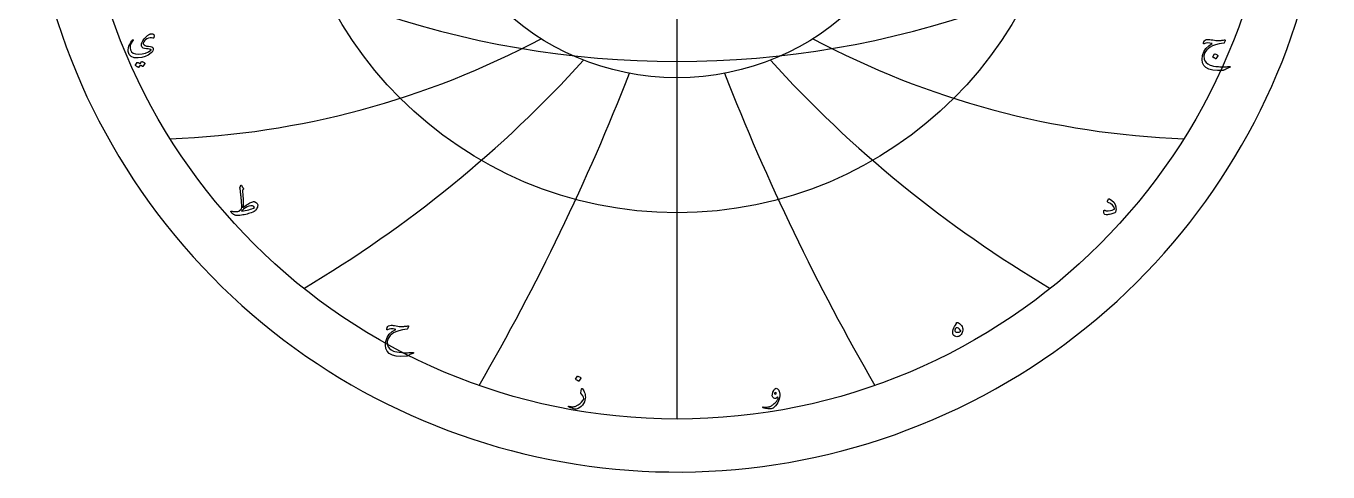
# Model space of a CAD drawing. Header units: millimetres. Extents: x -71 to 71, y -71 to 73.
# Drawn here: x -70.8 to 70.8, y -70.8 to -22.2 of the extents above; entities that cross this region are included whole.
import ezdxf

# ---------------------------------------------------------------- set-up
doc = ezdxf.new("R2010")
doc.units = ezdxf.units.MM
for name, color, linetype in [('CUT_OUTER', 1, 'Continuous'), ('ENGRAVE', 7, 'Continuous'), ('ENGRAVE_FINE', 8, 'Continuous'), ('TEXT', 5, 'Continuous')]:
    doc.layers.add(name, color=color, linetype=linetype)

msp = doc.modelspace()

# ---------------------------------------------------------------- linework, layer by layer
at = {"layer": 'CUT_OUTER'}
msp.add_arc((-0.0002, -0.0002), 70.7624, 143.437284, 87.803, dxfattribs=at)
at = {"layer": 'ENGRAVE'}
for points in [[(0, -65), (0, 65)], [(0, -65), (0, -27.8517)]]:
    msp.add_lwpolyline(points, dxfattribs=at)
for radius in [65, 42.5483, 27.8517]:
    msp.add_circle((0, 0), radius, dxfattribs=at)
for centre, radius, start, end in [((-58.6079, 58.6079), 93.1672, 272.16213, 298.061821), ((58.6079, 58.6079), 93.1672, 241.938179, 267.83787), ((-107.1603, 61.869), 130.849, 300.585293, 317.851754), ((107.1603, 61.869), 130.849, 222.148246, 239.414707), ((-238.3654, 63.8698), 250.4152, 329.999198, 338.632428), ((238.3654, 63.8698), 250.4152, 201.367572, 210.000802)]:
    msp.add_arc(centre, radius, start, end, dxfattribs=at)
at = {"layer": 'ENGRAVE_FINE'}
msp.add_arc((0, 75.5154), 101.5976, 230.263164, 309.736836, dxfattribs=at)
at = {"layer": 'TEXT'}
for points in [[(-56.9786, -23.5505), (-57.121, -23.5029), (-57.28, -23.501), (-57.4554, -23.5447), (-57.6474, -23.6341), (-57.7692, -23.7193), (-57.8707, -23.8211), (-57.9518, -23.9393), (-58.0126, -24.0741), (-58.0186, -24.101), (-58.0192, -24.1291), (-58.0142, -24.1582), (-58.0038, -24.1885), (-57.9339, -24.2825), (-57.8168, -24.3535), (-57.6523, -24.4013), (-57.4406, -24.4261), (-57.2316, -24.4484), (-57.0798, -24.4888), (-56.9852, -24.5474), (-56.9478, -24.6241), (-56.9436, -24.7847), (-56.9753, -24.9277), (-57.0426, -25.0531), (-57.1458, -25.1609), (-57.4733, -25.3845), (-57.8223, -25.5492), (-58.1927, -25.6551), (-58.5846, -25.7021), (-59.0125, -25.6724), (-59.3326, -25.5437), (-59.5449, -25.316), (-59.6494, -24.9893), (-59.6554, -24.81), (-59.6296, -24.6153), (-59.5718, -24.4052), (-59.4822, -24.1797), (-59.451, -24.117), (-59.4189, -24.0565), (-59.3861, -23.9982), (-59.3524, -23.9421), (-59.3176, -23.8879), (-59.2814, -23.8354), (-59.2439, -23.7845), (-59.205, -23.7353), (-59.1841, -23.7149), (-59.1654, -23.7067), (-59.1489, -23.7105), (-59.1346, -23.7265), (-59.1266, -23.7463), (-59.1247, -23.7661), (-59.1288, -23.7859), (-59.139, -23.8057), (-59.3199, -24.0972), (-59.4272, -24.3601), (-59.4607, -24.5944), (-59.4206, -24.8001), (-59.2913, -25.0168), (-59.1016, -25.1697), (-58.8513, -25.2588), (-58.5406, -25.2841), (-58.1424, -25.2525), (-57.7838, -25.1708), (-57.4648, -25.0391), (-57.1854, -24.8573), (-57.1686, -24.8419), (-57.1623, -24.8265), (-57.1664, -24.8111), (-57.181, -24.7957), (-57.2401, -24.7671), (-57.3427, -24.7429), (-57.4887, -24.7231), (-57.6782, -24.7077), (-57.8709, -24.684), (-58.0181, -24.6395), (-58.1195, -24.574), (-58.1754, -24.4877), (-58.2012, -24.3862), (-58.2084, -24.2798), (-58.1968, -24.1684), (-58.1666, -24.0521), (-58.0684, -23.8236), (-57.9323, -23.6132), (-57.7582, -23.421), (-57.5462, -23.2469), (-57.4898, -23.2056), (-57.4351, -23.1699), (-57.382, -23.1396), (-57.3306, -23.1149), (-57.2811, -23.0954), (-57.2338, -23.0808), (-57.1887, -23.0712), (-57.1458, -23.0665), (-56.978, -23.0822), (-56.8752, -23.1556), (-56.8372, -23.2868), (-56.8642, -23.4757), (-56.8845, -23.5266), (-56.9104, -23.556), (-56.9417, -23.564), (-56.9786, -23.5505)], [(59.5812, -23.8233), (59.4756, -24.0609), (59.4659, -24.0766), (59.4547, -24.0884), (59.4417, -24.0964), (59.4272, -24.1005), (58.939, -24.1775), (58.5307, -24.2721), (58.202, -24.3843), (57.9532, -24.5141), (57.6042, -24.7987), (57.3801, -25.1114), (57.2808, -25.4521), (57.3064, -25.8209), (57.3839, -26.0205), (57.5154, -26.1971), (57.7007, -26.3505), (57.94, -26.4809), (58.108, -26.5392), (58.3173, -26.5865), (58.5678, -26.6228), (58.8596, -26.6481), (59.0147, -26.6555), (59.1676, -26.6602), (59.3183, -26.6621), (59.4668, -26.6613), (59.6125, -26.658), (59.755, -26.6525), (59.8941, -26.6448), (60.03, -26.6349), (60.0619, -26.6327), (60.0872, -26.6349), (60.1059, -26.6415), (60.118, -26.6525), (60.1246, -26.666), (60.1268, -26.68), (60.1246, -26.6946), (60.118, -26.7097), (60.1132, -26.7178), (60.1075, -26.7245), (60.1011, -26.7299), (60.0938, -26.7339), (60.0859, -26.7373), (60.0778, -26.741), (60.0694, -26.745), (60.0608, -26.7493), (59.934, -26.7897), (59.8221, -26.8318), (59.725, -26.8755), (59.6428, -26.9209), (59.5901, -26.9536), (59.5421, -26.9814), (59.4988, -27.0042), (59.4602, -27.0221), (59.4268, -27.0358), (59.3991, -27.0463), (59.3773, -27.0534), (59.3612, -27.0573), (58.7595, -27.0796), (58.248, -27.0364), (57.8267, -26.9278), (57.4956, -26.7537), (57.2563, -26.515), (57.115, -26.2169), (57.0715, -25.8594), (57.126, -25.4425), (57.2701, -25.0226), (57.4956, -24.6648), (57.8025, -24.3692), (58.1908, -24.1357), (57.9158, -24.0832), (57.676, -24.0708), (57.4714, -24.0986), (57.302, -24.1665), (57.2871, -24.172), (57.2734, -24.1753), (57.2607, -24.1764), (57.2492, -24.1753), (57.2395, -24.1717), (57.2327, -24.1654), (57.2285, -24.1563), (57.2272, -24.1445), (57.2332, -24.0898), (57.2426, -24.0356), (57.2552, -23.982), (57.2712, -23.9289), (57.3273, -23.8258), (57.4164, -23.7496), (57.5385, -23.7004), (57.6936, -23.6781), (57.7917, -23.6789), (57.9147, -23.6902), (58.0623, -23.7119), (58.2348, -23.7441), (58.4127, -23.7763), (58.5769, -23.798), (58.7273, -23.8093), (58.864, -23.8101), (58.9297, -23.8072), (58.9993, -23.8029), (59.0727, -23.7973), (59.15, -23.7903), (59.2311, -23.7816), (59.3161, -23.771), (59.4049, -23.7585), (59.4976, -23.7441), (59.5506, -23.7424), (59.5823, -23.7551), (59.5924, -23.782), (59.5812, -23.8233)], [(58.446, -25.2489), (58.4515, -25.2434), (58.4592, -25.2401), (58.4691, -25.239), (58.4812, -25.2401), (58.5667, -25.2747), (58.6473, -25.3171), (58.7229, -25.3671), (58.7936, -25.4249), (58.8004, -25.4337), (58.8035, -25.4425), (58.8026, -25.4513), (58.798, -25.4601), (58.5912, -25.7945), (58.5835, -25.8025), (58.5736, -25.8044), (58.5615, -25.8003), (58.5472, -25.7901), (58.5348, -25.7813), (58.5153, -25.7681), (58.4886, -25.7505), (58.4548, -25.7285), (58.4132, -25.7021), (58.3635, -25.6713), (58.3054, -25.6361), (58.2392, -25.5965), (58.2304, -25.5899), (58.226, -25.5833), (58.226, -25.5767), (58.2304, -25.5701)], [(-58.2106, -26.0893), (-58.2051, -26.0838), (-58.1974, -26.0805), (-58.1875, -26.0794), (-58.1754, -26.0805), (-58.1321, -26.0967), (-58.0901, -26.1146), (-58.0496, -26.1341), (-58.0104, -26.1553), (-57.9723, -26.1784), (-57.935, -26.2037), (-57.8986, -26.2312), (-57.863, -26.2609), (-57.8561, -26.27), (-57.8531, -26.2796), (-57.8539, -26.2898), (-57.8586, -26.3005), (-58.0698, -26.6349), (-58.0755, -26.6393), (-58.0841, -26.6393), (-58.0953, -26.6349), (-58.1094, -26.6261), (-58.119, -26.618), (-58.1347, -26.6068), (-58.1564, -26.5927), (-58.1842, -26.5755), (-58.2183, -26.555), (-58.259, -26.5309), (-58.3063, -26.5033), (-58.3602, -26.4721), (-58.5274, -26.7317), (-58.5351, -26.7397), (-58.545, -26.7416), (-58.5571, -26.7375), (-58.5714, -26.7273), (-58.5837, -26.7185), (-58.6033, -26.7053), (-58.6299, -26.6877), (-58.6638, -26.6657), (-58.7053, -26.6393), (-58.7551, -26.6085), (-58.8131, -26.5733), (-58.8794, -26.5337), (-58.8862, -26.5271), (-58.8893, -26.5205), (-58.8884, -26.5139), (-58.8838, -26.5073), (-58.6682, -26.1861), (-58.6627, -26.1806), (-58.655, -26.1773), (-58.6451, -26.1762), (-58.633, -26.1773), (-58.5961, -26.1893), (-58.5604, -26.2031), (-58.5257, -26.219), (-58.4922, -26.2367), (-58.4597, -26.2561), (-58.4284, -26.2768), (-58.3981, -26.299), (-58.369, -26.3225)], [(-47.5031, -39.7783), (-47.4822, -39.7305), (-47.4635, -39.6881), (-47.447, -39.6513), (-47.4327, -39.6199), (-47.4209, -39.5943), (-47.4118, -39.5748), (-47.4055, -39.5613), (-47.4019, -39.5539), (-47.3945, -39.5443), (-47.3854, -39.5374), (-47.3747, -39.5333), (-47.3623, -39.5319), (-47.3521, -39.5336), (-47.3436, -39.5385), (-47.3367, -39.5468), (-47.3315, -39.5583), (-47.3084, -39.6144), (-47.2875, -39.6639), (-47.2688, -39.7068), (-47.2523, -39.7431), (-47.2428, -39.7591), (-47.232, -39.7761), (-47.2197, -39.7943), (-47.2061, -39.8135), (-47.1908, -39.8339), (-47.1737, -39.8553), (-47.1545, -39.8779), (-47.1335, -39.9015), (-47.1203, -39.9254), (-47.1159, -39.9488), (-47.1203, -39.9716), (-47.1335, -39.9939), (-47.2171, -40.1039), (-47.2284, -40.1218), (-47.2358, -40.1402), (-47.2394, -40.1592), (-47.2391, -40.1787), (-47.1962, -40.663), (-47.1687, -41.0554), (-47.1566, -41.356), (-47.1599, -41.5647), (-47.1644, -41.6427), (-47.1693, -41.7138), (-47.1743, -41.778), (-47.1797, -41.8353), (-47.1853, -41.8861), (-47.1913, -41.9305), (-47.1974, -41.9686), (-47.2039, -42.0003), (-47.0723, -41.8997), (-46.9504, -41.8089), (-46.838, -41.7281), (-46.7353, -41.6571), (-46.6425, -41.5958), (-46.5599, -41.5438), (-46.4874, -41.5012), (-46.4251, -41.4679), (-46.3143, -41.4184), (-46.2106, -41.3799), (-46.1141, -41.3524), (-46.0247, -41.3359), (-45.9774, -41.3345), (-45.9279, -41.3436), (-45.8762, -41.3631), (-45.8223, -41.3931), (-45.7156, -41.4687), (-45.6375, -41.5416), (-45.588, -41.6117), (-45.5671, -41.6791), (-45.5685, -41.7542), (-45.5858, -41.8386), (-45.6191, -41.9324), (-45.6683, -42.0355), (-45.7233, -42.137), (-45.7739, -42.2214), (-45.8201, -42.2888), (-45.8619, -42.3391), (-45.9477, -42.4026), (-46.0951, -42.4744), (-46.3041, -42.5544), (-46.5747, -42.6427), (-46.7255, -42.6864), (-46.8789, -42.7252), (-47.0346, -42.759), (-47.1929, -42.7879), (-47.3531, -42.8121), (-47.5147, -42.8319), (-47.6776, -42.8473), (-47.8419, -42.8583), (-47.902, -42.8462), (-47.9591, -42.8319), (-48.0131, -42.8154), (-48.0641, -42.7967), (-48.1126, -42.7758), (-48.1593, -42.7527), (-48.2039, -42.7274), (-48.2467, -42.6999), (-48.3218, -42.6449), (-48.3842, -42.5899), (-48.434, -42.5349), (-48.4711, -42.4799), (-48.4915, -42.4343), (-48.4953, -42.4029), (-48.4827, -42.3859), (-48.4535, -42.3831), (-48.3711, -42.3929), (-48.2825, -42.4002), (-48.1874, -42.405), (-48.0861, -42.4073), (-47.9784, -42.4072), (-47.8645, -42.4046), (-47.7441, -42.3995), (-47.6175, -42.3919), (-47.3271, -42.1059), (-47.3217, -41.991), (-47.3189, -41.8749), (-47.3184, -41.7578), (-47.3205, -41.6395), (-47.3248, -41.5199), (-47.331, -41.3986), (-47.3391, -41.2757), (-47.3491, -41.1511), (-47.3604, -41.0278), (-47.3722, -40.9086), (-47.3846, -40.7935), (-47.3975, -40.6825), (-47.4104, -40.5754), (-47.4228, -40.4719), (-47.4346, -40.3719), (-47.4459, -40.2755), (-47.4565, -40.1863), (-47.4663, -40.1078), (-47.4752, -40.04), (-47.4833, -39.9829), (-47.4906, -39.9363), (-47.4971, -39.8999), (-47.5027, -39.8736), (-47.5075, -39.8575), (-47.5105, -39.8394), (-47.5108, -39.8201), (-47.5083, -39.7998), (-47.5031, -39.7783)], [(46.7903, -41.3183), (46.8078, -41.2659), (46.825, -41.2188), (46.8419, -41.1768), (46.8585, -41.1401), (46.8746, -41.1084), (46.8899, -41.0813), (46.9043, -41.0589), (46.9179, -41.0411), (46.9391, -41.0241), (46.963, -41.0169), (46.9897, -41.0197), (47.0191, -41.0323), (47.2795, -41.2069), (47.48, -41.4096), (47.6205, -41.6403), (47.7011, -41.8991), (47.7124, -41.9731), (47.7198, -42.0454), (47.7234, -42.1161), (47.7231, -42.1851), (47.7187, -42.2519), (47.7099, -42.316), (47.6967, -42.3773), (47.6791, -42.4359), (47.6634, -42.4673), (47.6428, -42.4953), (47.6172, -42.5201), (47.5867, -42.5415), (47.4817, -42.5929), (47.3733, -42.6372), (47.2617, -42.6743), (47.1467, -42.7043), (47.029, -42.7277), (46.9091, -42.745), (46.787, -42.7563), (46.6627, -42.7615), (46.5153, -42.7368), (46.4251, -42.6537), (46.3921, -42.5124), (46.4163, -42.3127), (46.4246, -42.291), (46.4361, -42.2742), (46.451, -42.2624), (46.4691, -42.2555), (46.4848, -42.2574), (46.501, -42.2632), (46.5178, -42.2728), (46.5351, -42.2863), (46.5887, -42.3152), (46.6616, -42.3314), (46.7537, -42.335), (46.8651, -42.3259), (47.1068, -42.2907), (47.304, -42.2511), (47.4566, -42.2071), (47.5647, -42.1587), (47.5702, -42.1521), (47.5735, -42.1411), (47.5746, -42.1257), (47.5735, -42.1059), (47.499, -41.898), (47.3546, -41.7143), (47.1404, -41.5548), (46.8563, -41.4195), (46.8192, -41.4), (46.7958, -41.3766), (46.7862, -41.3494), (46.7903, -41.3183)], [(-46.5615, -41.8375), (-46.7317, -41.9082), (-46.9212, -42.019), (-47.1299, -42.17), (-47.3579, -42.3611), (-47.1369, -42.3338), (-46.9273, -42.3001), (-46.7288, -42.2601), (-46.5417, -42.2137), (-46.3661, -42.1616), (-46.2024, -42.1043), (-46.0504, -42.0417), (-45.9103, -41.9739), (-46.0055, -41.8565), (-46.1457, -41.7946), (-46.3311, -41.7883), (-46.5615, -41.8375)], [(-29.1881, -54.9387), (-29.2937, -55.1763), (-29.3033, -55.192), (-29.3146, -55.2038), (-29.3275, -55.2118), (-29.3421, -55.2159), (-29.8302, -55.2929), (-30.2386, -55.3875), (-30.5672, -55.4997), (-30.8161, -55.6295), (-31.165, -55.9142), (-31.3892, -56.2268), (-31.4884, -56.5676), (-31.4629, -56.9363), (-31.3853, -57.136), (-31.2539, -57.3125), (-31.0685, -57.466), (-30.8293, -57.5963), (-30.6612, -57.6546), (-30.452, -57.7019), (-30.2014, -57.7382), (-29.9097, -57.7635), (-29.7546, -57.771), (-29.6017, -57.7756), (-29.451, -57.7776), (-29.3025, -57.7767), (-29.1567, -57.7734), (-29.0143, -57.7679), (-28.8751, -57.7602), (-28.7393, -57.7503), (-28.7074, -57.7481), (-28.6821, -57.7503), (-28.6634, -57.7569), (-28.6513, -57.7679), (-28.6447, -57.7814), (-28.6425, -57.7954), (-28.6447, -57.81), (-28.6513, -57.8251), (-28.6561, -57.8333), (-28.6617, -57.84), (-28.6682, -57.8454), (-28.6755, -57.8493), (-28.6833, -57.8528), (-28.6914, -57.8565), (-28.6998, -57.8605), (-28.7085, -57.8647), (-28.8352, -57.9052), (-28.9472, -57.9472), (-29.0442, -57.991), (-29.1265, -58.0363), (-29.1791, -58.0691), (-29.2271, -58.0968), (-29.2704, -58.1197), (-29.3091, -58.1375), (-29.3425, -58.1513), (-29.3701, -58.1617), (-29.392, -58.1689), (-29.4081, -58.1727), (-30.0098, -58.195), (-30.5213, -58.1518), (-30.9426, -58.0432), (-31.2737, -57.8691), (-31.5129, -57.6304), (-31.6543, -57.3323), (-31.6977, -56.9748), (-31.6433, -56.5579), (-31.4992, -56.138), (-31.2737, -55.7802), (-30.9668, -55.4846), (-30.5785, -55.2511), (-30.8535, -55.1986), (-31.0933, -55.1862), (-31.2979, -55.214), (-31.4673, -55.2819), (-31.4821, -55.2874), (-31.4959, -55.2907), (-31.5085, -55.2918), (-31.5201, -55.2907), (-31.5297, -55.2872), (-31.5366, -55.2808), (-31.5407, -55.2718), (-31.5421, -55.2599), (-31.536, -55.2052), (-31.5267, -55.151), (-31.514, -55.0974), (-31.4981, -55.0443), (-31.442, -54.9412), (-31.3529, -54.865), (-31.2308, -54.8158), (-31.0757, -54.7935), (-30.9775, -54.7944), (-30.8546, -54.8056), (-30.7069, -54.8274), (-30.5345, -54.8595), (-30.3565, -54.8917), (-30.1924, -54.9134), (-30.0419, -54.9247), (-29.9053, -54.9255), (-29.8395, -54.9227), (-29.77, -54.9184), (-29.6965, -54.9128), (-29.6193, -54.9057), (-29.5381, -54.8971), (-29.4532, -54.8865), (-29.3643, -54.874), (-29.2717, -54.8595), (-29.2186, -54.8579), (-29.187, -54.8705), (-29.1768, -54.8975), (-29.1881, -54.9387)], [(30.4025, -54.4987), (30.4401, -54.4814), (30.4828, -54.4778), (30.5303, -54.488), (30.5829, -54.5119), (30.7135, -54.5994), (30.8238, -54.6989), (30.9137, -54.8106), (30.9833, -54.9343), (31.0314, -55.0633), (31.057, -55.195), (31.06, -55.3295), (31.0405, -55.4667), (31.005, -55.5919), (30.9558, -55.7032), (30.8928, -55.8009), (30.8161, -55.8847), (30.7294, -55.9521), (30.6368, -56.0002), (30.538, -56.0291), (30.4333, -56.0387), (30.2963, -56.0288), (30.1847, -55.9903), (30.0983, -55.9232), (30.0373, -55.8275), (30.0007, -55.7112), (29.9878, -55.5778), (29.9985, -55.4274), (30.0329, -55.2599), (30.0887, -55.0861), (30.1638, -54.9211), (30.2581, -54.7649), (30.3717, -54.6175), (30.3755, -54.6107), (30.3783, -54.5988), (30.3799, -54.5821), (30.3805, -54.5603), (30.3818, -54.5367), (30.386, -54.5185), (30.3928, -54.5059), (30.4025, -54.4987)], [(30.8205, -55.4447), (30.8389, -55.4216), (30.8414, -55.3919), (30.8279, -55.3556), (30.7985, -55.3127), (30.6964, -55.2016), (30.5972, -55.1235), (30.5006, -55.0784), (30.4069, -55.0663), (30.3623, -55.0743), (30.3211, -55.0982), (30.2831, -55.1381), (30.2485, -55.1939), (30.2207, -55.2542), (30.2034, -55.3072), (30.1965, -55.3532), (30.2001, -55.3919), (30.2309, -55.4632), (30.2837, -55.514), (30.3585, -55.5446), (30.4553, -55.5547), (30.5622, -55.5479), (30.6588, -55.5272), (30.7448, -55.4929), (30.8205, -55.4447)], [(-10.8139, -60.3298), (-10.8084, -60.3243), (-10.8007, -60.321), (-10.7908, -60.3199), (-10.7787, -60.321), (-10.6932, -60.3557), (-10.6126, -60.398), (-10.537, -60.4481), (-10.4663, -60.5058), (-10.4594, -60.5146), (-10.4564, -60.5234), (-10.4572, -60.5322), (-10.4619, -60.541), (-10.6687, -60.8754), (-10.6764, -60.8834), (-10.6863, -60.8853), (-10.6984, -60.8812), (-10.7127, -60.871), (-10.7251, -60.8622), (-10.7446, -60.849), (-10.7713, -60.8314), (-10.8051, -60.8094), (-10.8466, -60.783), (-10.8964, -60.7522), (-10.9544, -60.717), (-11.0207, -60.6774), (-11.0295, -60.6708), (-11.0339, -60.6642), (-11.0339, -60.6576), (-11.0295, -60.651)], [(-10.3651, -61.6982), (-10.3626, -61.6902), (-10.3596, -61.6839), (-10.356, -61.6792), (-10.3519, -61.6762), (-10.3395, -61.6751), (-10.3244, -61.6806), (-10.3065, -61.6927), (-10.2859, -61.7114), (-10.2056, -61.8068), (-10.1363, -61.9171), (-10.078, -62.0422), (-10.0307, -62.1822), (-9.9939, -62.3329), (-9.9713, -62.4814), (-9.9631, -62.6277), (-9.9691, -62.7718), (-10.0082, -62.9616), (-10.0725, -63.1436), (-10.1622, -63.318), (-10.2771, -63.4846), (-10.4146, -63.6356), (-10.5719, -63.7585), (-10.749, -63.8534), (-10.9459, -63.9202), (-10.9987, -63.9315), (-11.0515, -63.9345), (-11.1043, -63.9293), (-11.1571, -63.9158), (-11.2788, -63.8733), (-11.3887, -63.8339), (-11.4867, -63.7974), (-11.5729, -63.764), (-11.647, -63.7336), (-11.7088, -63.7063), (-11.7581, -63.6819), (-11.7951, -63.6606), (-11.8028, -63.654), (-11.8083, -63.6474), (-11.8116, -63.6408), (-11.8127, -63.6342), (-11.8119, -63.6257), (-11.8094, -63.6177), (-11.8053, -63.6103), (-11.7995, -63.6034), (-11.7921, -63.5982), (-11.783, -63.5957), (-11.7723, -63.596), (-11.7599, -63.599), (-11.6846, -63.6192), (-11.6125, -63.6359), (-11.5438, -63.6489), (-11.4783, -63.6584), (-11.4156, -63.6643), (-11.3551, -63.6667), (-11.2968, -63.6654), (-11.2407, -63.6606), (-11.1847, -63.6517), (-11.1269, -63.6381), (-11.067, -63.6198), (-11.0053, -63.5968), (-10.9416, -63.5689), (-10.8761, -63.5358), (-10.8085, -63.4974), (-10.7391, -63.4538), (-10.5441, -63.3136), (-10.3772, -63.1612), (-10.2383, -62.9968), (-10.1275, -62.8202), (-10.1204, -62.8059), (-10.1165, -62.7894), (-10.116, -62.7707), (-10.1187, -62.7498), (-10.1649, -62.6263), (-10.2375, -62.4891), (-10.3365, -62.3381), (-10.4619, -62.1734), (-10.4674, -62.163), (-10.4707, -62.1536), (-10.4718, -62.1454), (-10.4707, -62.1382)], [(10.4333, -62.0722), (10.5136, -61.8858), (10.6005, -61.7532), (10.694, -61.6746), (10.7941, -61.6498), (10.8568, -61.6608), (10.9173, -61.6938), (10.9756, -61.7488), (11.0317, -61.8258), (11.0587, -61.8704), (11.0823, -61.916), (11.1027, -61.9628), (11.1197, -62.0106), (11.1343, -62.0598), (11.1472, -62.1107), (11.1585, -62.1632), (11.1681, -62.2174), (11.1772, -62.3381), (11.1692, -62.4803), (11.1442, -62.6439), (11.1021, -62.829), (11.04, -63.0207), (10.9547, -63.2041), (10.8464, -63.3793), (10.7149, -63.5462), (10.5771, -63.6917), (10.4542, -63.7981), (10.3461, -63.8655), (10.2529, -63.8938), (10.1578, -63.8988), (10.0483, -63.896), (9.9246, -63.8856), (9.7865, -63.8674), (9.7165, -63.856), (9.6518, -63.8438), (9.5922, -63.8307), (9.5379, -63.8168), (9.4885, -63.8026), (9.4439, -63.7888), (9.4038, -63.7751), (9.3685, -63.7618), (9.3476, -63.7503), (9.3333, -63.7376), (9.3256, -63.7239), (9.3245, -63.709), (9.3314, -63.6942), (9.3432, -63.6848), (9.36, -63.681), (9.3817, -63.6826), (9.5514, -63.6991), (9.7172, -63.7002), (9.8792, -63.6859), (10.0373, -63.6562), (10.0861, -63.6411), (10.1402, -63.6177), (10.1994, -63.5861), (10.2639, -63.5462), (10.3336, -63.4981), (10.4086, -63.4417), (10.4887, -63.3771), (10.5741, -63.3042), (10.6577, -63.2289), (10.7325, -63.1568), (10.7985, -63.0881), (10.8557, -63.0226), (10.9038, -62.9602), (10.9426, -62.9005), (10.972, -62.8436), (10.9921, -62.7894), (10.9806, -62.7075), (10.9679, -62.6464), (10.9542, -62.6063), (10.9393, -62.587), (10.8499, -62.6923), (10.749, -62.7487), (10.6365, -62.7561), (10.5125, -62.7146), (10.4102, -62.625), (10.3629, -62.488), (10.3706, -62.3038), (10.4333, -62.0722)], [(10.8337, -62.235), (10.7688, -62.1564), (10.7017, -62.1272), (10.6324, -62.1476), (10.5609, -62.2174), (10.6192, -62.2647), (10.6841, -62.2834), (10.7556, -62.2735), (10.8337, -62.235)]]:
    msp.add_lwpolyline(points, close=True, dxfattribs=at)

doc.saveas('drawing.dxf')
